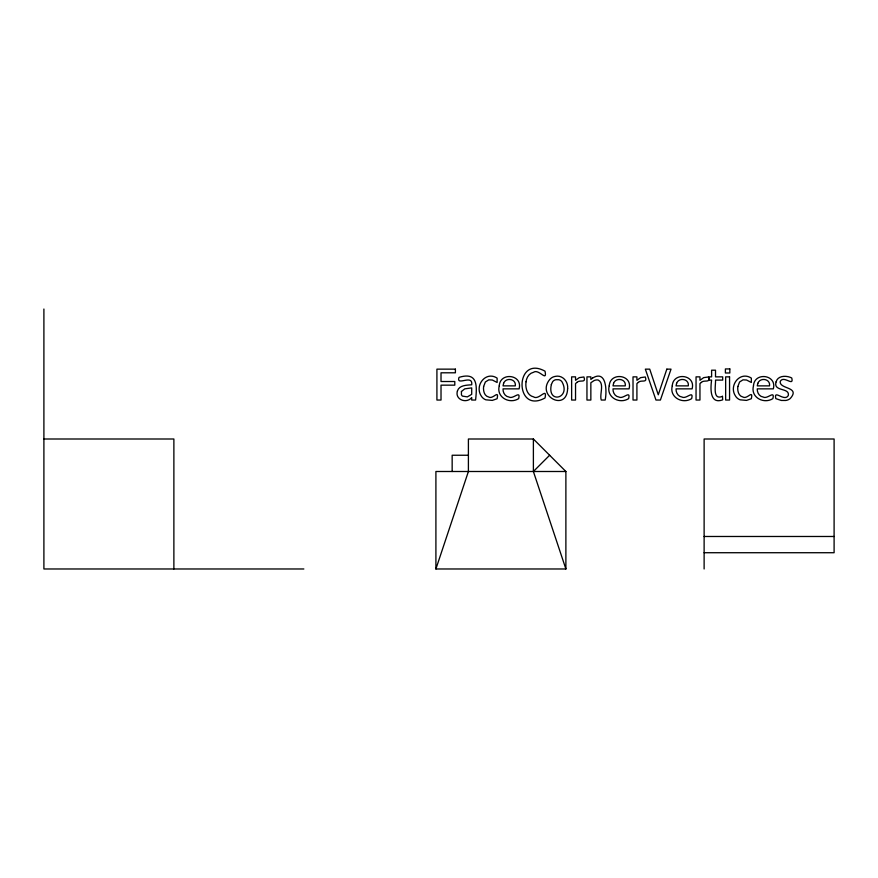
<?xml version="1.0" encoding="UTF-8"?>
<svg xmlns="http://www.w3.org/2000/svg" width="878" height="878" viewBox="0 0 878 878"><rect width="100%" height="100%" fill="white"/><g stroke="black" fill="none" stroke-linecap="round" stroke-linejoin="round"><path stroke-width="1.32" d="M435.905 568.977L468.402 471.497L468.402 439L533.385 439L565.882 471.497L565.882 568.977L435.905 568.977L435.905 471.497L565.882 471.497M565.882 568.977L533.385 471.497L549.639 455.243M43.9 439L173.877 439L173.877 568.977M468.402 455.243L452.159 455.243L452.159 471.497M704.123 536.48L834.1 536.48M704.123 552.723L834.1 552.723L834.1 439L704.123 439L704.123 568.977M303.854 568.977L43.9 568.977L43.9 309.023M533.385 439L533.385 471.497M483.624 386.507C483.076 390.501 484.118 396.033 488.728 397.032C493.03 399.699 499.154 388.998 497.124 398.733L492.306 400.401L485.896 399.819A8.967 8.967 0 0 1 481.199 395.901C474.339 385.519 485.797 370.692 497.124 378.111L497.124 382.479L492.328 380.02L488.772 379.845L485.347 381.996L483.624 386.507M737.849 386.507C737.3 390.501 738.332 396.033 742.942 397.032C747.255 399.699 753.379 388.998 751.348 398.733L746.53 400.401L740.121 399.819A8.967 8.967 0 0 1 735.424 395.901C728.553 385.519 740.011 370.692 751.348 378.111L751.348 382.479L746.552 380.02L742.997 379.845L739.572 381.996L737.849 386.507M526.043 381.787C525.143 387.582 526.998 395.407 533.55 396.856C538.829 400.686 547.422 386.518 545.029 397.943C514.321 415.042 514.431 354.284 545.029 371.196C547.411 382.808 538.872 368.42 533.528 372.294C529.116 373.205 526.504 377.562 526.043 381.787M567.627 388.46C566.99 412.276 535.909 396.241 549.771 379.439A9.241 9.241 0 0 1 555.072 376.421C562.282 374.588 568.417 381.502 567.627 388.46M499.264 385.892C496.103 397.35 509.602 404.429 518.668 398.623C520.884 389.689 513.147 399.578 508.999 397.043C505.069 396.571 502.798 392.554 503.039 388.855L519.096 388.855C523.025 374.467 499.988 371.679 499.264 385.892M609.233 385.892C606.072 397.35 619.572 404.429 628.637 398.623C630.854 389.689 623.117 399.578 618.968 397.043C615.039 396.571 612.767 392.554 613.009 388.855L629.065 388.855C632.994 374.467 609.958 371.679 609.233 385.892M672.274 385.892C669.113 397.35 682.612 404.429 691.666 398.623C693.894 389.689 686.146 399.578 682.008 397.043C678.079 396.571 675.797 392.554 676.049 388.855L692.105 388.855C696.034 374.467 672.998 371.679 672.274 385.892M753.478 385.892C750.328 397.35 763.827 404.429 772.881 398.623C775.109 389.689 767.361 399.578 763.223 397.043C759.294 396.571 757.012 392.554 757.264 388.855L773.32 388.855C777.25 374.467 754.202 371.679 753.478 385.892M776.086 381.886C772.98 392.027 789.959 387.253 788.29 395.517C784.46 402.354 773.375 388.702 775.834 398.645L781.277 400.445L785.689 400.467A8.846 8.846 0 0 0 790.277 398.48C800.868 386.572 779.06 389.393 780.246 381.425C783.626 374.862 794.151 387.297 791.747 377.979C786.776 375.378 777.842 375.235 776.086 381.886M551.362 384.531C546.818 404.374 571.337 398.579 561.964 381.765A5.246 5.246 0 0 0 558.726 379.713L555.862 379.713A5.279 5.279 0 0 0 552.602 381.765L551.362 384.531M457.394 391.083C454.749 399.666 466.591 404.012 471.705 397.569L471.705 400.039L475.591 400.039C477.215 385.19 477.533 371.668 459.029 377.364C455.759 386.682 473.121 373.699 471.705 384.784C466.712 385.201 459.128 385.091 457.394 391.083M461.422 391.5L461.444 394.815L462.289 396.077L467.326 396.889L471.705 394.332L471.705 387.9L464.758 388.855L461.422 391.5M503.621 383.28L503.039 385.87L515.298 385.87C516.429 378.736 505.838 377.112 503.621 383.28M613.59 383.28L613.009 385.87L625.268 385.87C626.398 378.736 615.807 377.112 613.59 383.28M676.631 383.28L676.049 385.87L688.308 385.87C689.439 378.736 678.848 377.112 676.631 383.28M757.846 383.28L757.264 385.87L769.523 385.87C770.654 378.736 760.063 377.112 757.846 383.28M666.83 369.144L658.28 394.793L649.731 369.144L645.341 369.144L655.965 400.039L660.399 400.039L671.022 369.144L666.83 369.144M576.967 382.402L575.54 383.587L575.54 400.039L571.633 400.039L571.633 376.86L575.54 376.86L575.54 380.306L579.26 377.639L583.914 376.98C586.449 383.576 579.667 379.362 576.967 382.402M638.35 382.402L636.912 383.587L636.912 400.039L633.016 400.039L633.016 376.86L636.912 376.86L636.912 380.306L640.633 377.639L645.297 376.98C647.832 383.576 641.039 379.362 638.35 382.402M701.379 382.402L699.953 383.587L699.953 400.039L696.045 400.039L696.045 376.86L699.953 376.86L699.953 380.306L703.673 377.639L708.337 376.98C710.862 383.576 704.079 379.362 701.379 382.402M592.584 378.056L590.85 379.439L590.85 376.86L586.954 376.86L586.954 400.039L590.85 400.039L590.85 382.731L593.868 380.712A6.651 6.651 0 0 1 598.181 380.042C604.854 383.434 599.279 394.485 601.265 400.039L605.161 400.039C606.863 392.378 606.994 369.265 592.584 378.056M722.462 396.329C712.19 400.719 715.888 385.014 715.515 380.097L722.693 380.097L722.693 376.86L715.515 376.86L715.515 370.198L711.608 370.198L711.608 376.86L708.974 376.86L708.974 380.097L711.608 380.097C710.456 388.043 709.6 404.769 722.693 399.83L722.462 396.329M729.827 368.936L725.393 368.936L725.393 372.985L729.827 372.985L729.827 368.936M455.397 369.144L436.915 369.144L436.915 400.039L441.019 400.039L441.019 385.157L454.793 385.157L454.793 381.513L441.019 381.513L441.019 372.799L455.397 372.799L455.397 369.144M729.563 376.86L725.656 376.86L725.656 400.039L729.563 400.039L729.563 376.86"/></g></svg>
